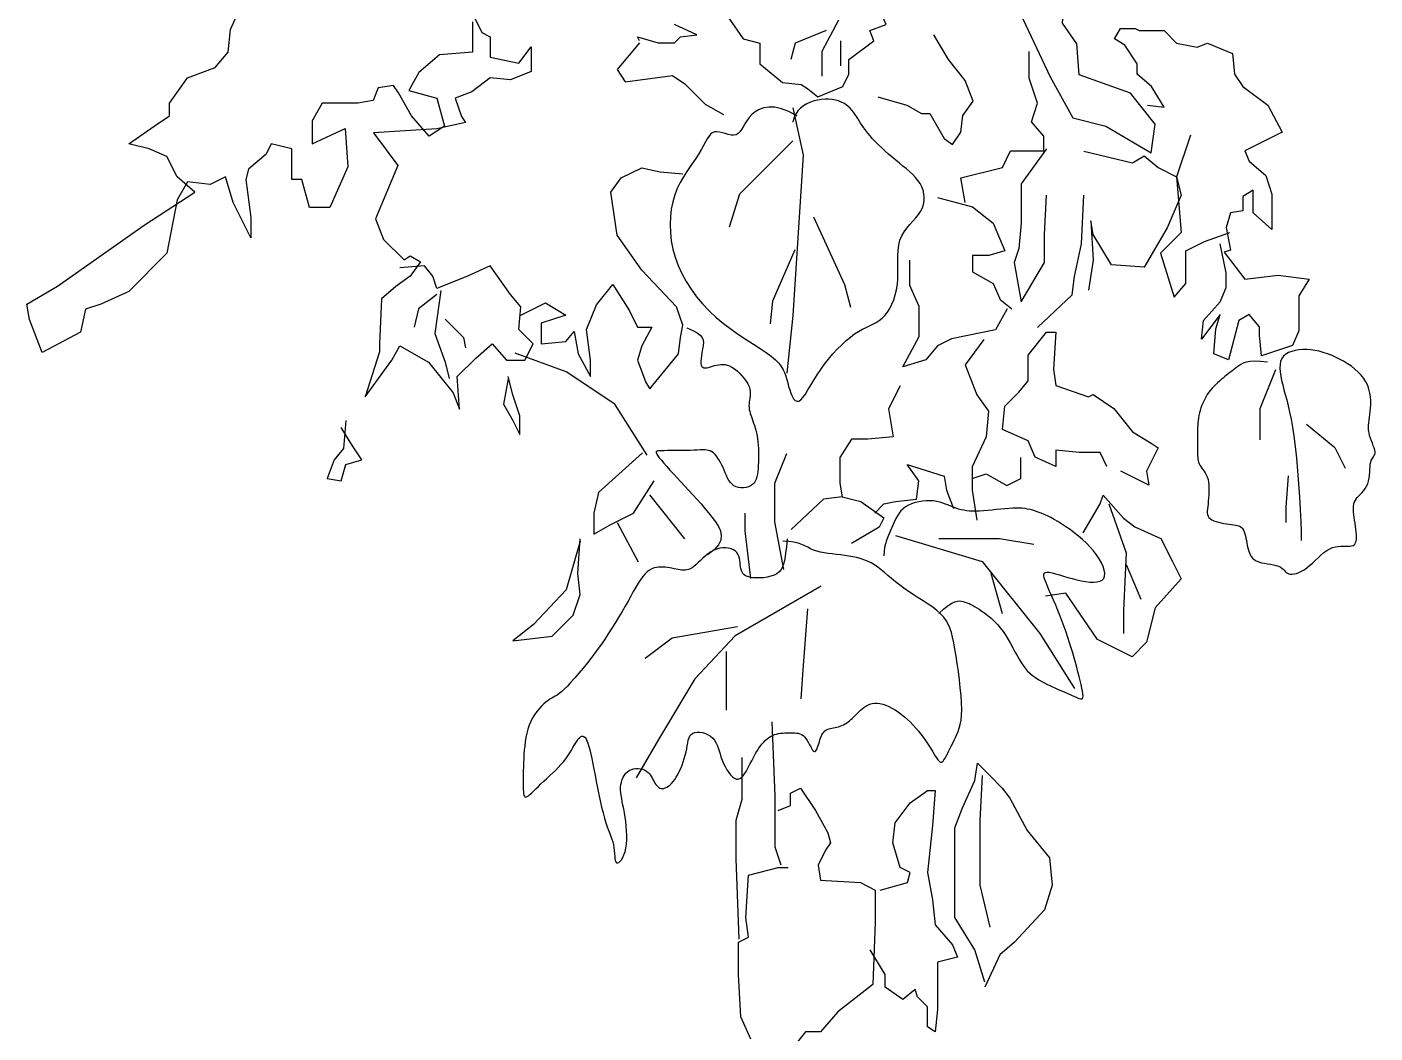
# Model space of a CAD drawing. Extents: x 92 to 415, y 79 to 744.
# Drawn here: x 92.3 to 415.4, y 344.2 to 585.2 of the extents above; entities that cross this region are included whole.
import ezdxf

# ---------------------------------------------------------------- set-up
doc = ezdxf.new("R2010")
doc.units = 0
doc.header["$LTSCALE"] = 0.9
doc.header["$MEASUREMENT"] = 0
doc.layers.add('3', color=3, linetype='CONTINUOUS')
doc.layers.add('7', color=7, linetype='CONTINUOUS')

msp = doc.modelspace()

# ---------------------------------------------------------------- linework, layer by layer
at = {"layer": '3'}
for points in [[(275.88, 595.28), (272.4, 594.29), (269.92, 597.27), (266.94, 594.78), (266.94, 591.81), (260.48, 587.34), (263.95, 582.38), (267.93, 581.38), (267.93, 576.42), (273.4, 571.95), (277.87, 571.46), (279.36, 570.46), (281.84, 568.48), (287.81, 570.96), (289.3, 573.94), (289.3, 577.41), (295.26, 581.88), (294.27, 584.36), (298.24, 585.85), (295.76, 591.31), (291.78, 591.31)], [(329.66, 590.05), (337.55, 573.31), (342.98, 563.46), (350.87, 561.49), (361.72, 555.08), (362.7, 561.98), (356.78, 569.37), (344.46, 573.8), (343.96, 581.19), (340.51, 586.11), (341, 592.52)], [(199.06, 586.48), (199.06, 579.17), (191.13, 578.56), (186.25, 574.29), (183.81, 570.03), (190.52, 568.2), (192.35, 561.49), (188.69, 559.06), (184.42, 563.93), (181.37, 569.42), (180.15, 571.24), (176.49, 570.63), (175.27, 567.59), (171.61, 566.98), (163.06, 566.98), (160.62, 562.71), (160.62, 557.23), (168.56, 560.88), (169.17, 551.74), (164.9, 541.99), (160.01, 541.99), (158.18, 548.7), (155.74, 548.7), (155.74, 553.57), (155.74, 556.01), (150.86, 557.23), (149.64, 554.79), (145.37, 551.13), (144.76, 548.7), (145.98, 539.56), (145.98, 534.68), (141.71, 543.21), (139.88, 549.31), (136.22, 547.48), (130.73, 548.09), (128.29, 543.82), (125.85, 531.02), (116.7, 521.88), (109.99, 518.84), (106.33, 517.62), (105.1, 512.13), (95.95, 507.26), (92.9, 515.18), (92.29, 518.84), (99.61, 523.1), (120.36, 537.73), (132.56, 545.65), (128.29, 549.31), (125.85, 554.18), (121.58, 556.01), (116.7, 557.23), (122.8, 561.49), (126.46, 563.93), (126.46, 566.98), (130.73, 573.07), (137.44, 575.51), (140.49, 579.17), (141.1, 584.65), (143.54, 590.13)], [(199.37, 587.81), (201.33, 583.88), (203.29, 582.9), (203.29, 578), (210.17, 576.53), (213.11, 580.45), (213.11, 574.57), (208.2, 572.6), (203.29, 573.09), (198.88, 569.66), (194.95, 568.19), (196.42, 563.78), (197.4, 562.31), (190.53, 560.83), (175.31, 559.85), (181.2, 552.01), (175.8, 539.26), (177.76, 534.35), (182.67, 529.45), (184.15, 530.43), (186.6, 528.96), (184.15, 525.53), (180.71, 523.07), (177.27, 520.13), (176.78, 509.34), (176.78, 507.38), (173.35, 496.59), (179.73, 505.42), (181.69, 508.85), (188.57, 504.93), (194.46, 497.57), (195.93, 493.65), (195.44, 501.5), (199.86, 505.91), (203.79, 509.34), (207.22, 505.42), (211.64, 505.42), (213.61, 509.34), (210.17, 512.78), (210.66, 518.17), (208.2, 521.11), (203.29, 527.98), (197.89, 525.53), (190.53, 522.58), (189.55, 525.53), (187.58, 527.98), (181.69, 527.49)], [(239.14, 581.92), (238.64, 582.9), (243.55, 581.43), (247.48, 581.43), (248.96, 582.9), (252.88, 583.39), (247.48, 585.84)], [(286.81, 586.84), (282.84, 579.4), (282.84, 573.44)], [(360.86, 566.49), (364.83, 566), (361.85, 570.96), (358.37, 573.94), (358.37, 576.42), (355.39, 580.89), (352.91, 582.38), (354.4, 584.86), (357.88, 584.86), (358.87, 584.36), (364.83, 584.36), (367.81, 581.38), (372.78, 580.39), (375.27, 581.38), (381.23, 578.9), (381.73, 573.94), (383.72, 570.96), (389.68, 566.49), (393.16, 560.04), (384.21, 555.57), (385.21, 553.09), (389.18, 549.62), (390.67, 545.15), (390.67, 536.71), (386.2, 540.68), (386.2, 546.14), (383.72, 544.65), (383.72, 541.18), (380.73, 540.68), (379.74, 537.21), (380.73, 531.75), (379.24, 531.25), (384.21, 524.8), (392.16, 525.79), (399.62, 524.8), (397.13, 520.83), (397.13, 512.39), (395.64, 508.92), (388.19, 506.43), (387.69, 511.4), (387.69, 513.38), (385.21, 516.36), (382.72, 514.87), (380.24, 505.44), (376.76, 506.93), (377.26, 512.89), (378.25, 516.36), (373.78, 510.4), (374.27, 514.87), (378.25, 519.34), (379.74, 522.81), (379.74, 526.29), (378.25, 533.24)], [(283.83, 584.36), (276.38, 581.38), (275.38, 577.41)], [(287.31, 581.88), (287.31, 575.92)], [(296.26, 568.48), (303.21, 566.49), (306.69, 564.51), (308.68, 564.51), (312.16, 558.55), (314.14, 557.06), (316.13, 560.04), (316.63, 564.01), (319.11, 567.48), (317.13, 572.45), (313.15, 577.41), (309.67, 583.37)], [(239.14, 581.43), (233.73, 575.06), (235.7, 572.11), (246.99, 573.59), (249.94, 571.62), (254.85, 566.72), (259.27, 564.27)], [(317.13, 543.16), (316.13, 549.12), (326.07, 551.6), (328.06, 555.57), (336.01, 555.57), (336.01, 559.05), (333.03, 562.52), (334.52, 566.99), (332.53, 572.94), (332.53, 579.4)], [(276.86, 563.88), (274.92, 564.97), (273.15, 565.66), (271.56, 566), (270.14, 566.05), (268.88, 565.86), (267.78, 565.46), (266.83, 564.9), (266.03, 564.24), (265.37, 563.52), (264.81, 562.77), (264.34, 562.02), (263.93, 561.31), (263.54, 560.66), (263.14, 560.11), (262.72, 559.68), (262.24, 559.4), (261.67, 559.3), (261.04, 559.35), (260.36, 559.49), (259.66, 559.68), (258.96, 559.89), (258.27, 560.05), (257.63, 560.13), (257.05, 560.09), (256.54, 559.89), (256.1, 559.53), (255.7, 559.03), (255.3, 558.41), (254.9, 557.68), (254.47, 556.86), (253.98, 555.96), (253.41, 555), (252.75, 553.99), (252.01, 552.93), (251.23, 551.81), (250.42, 550.61), (249.63, 549.35), (248.87, 547.99), (248.17, 546.55), (247.57, 545), (247.09, 543.35), (246.73, 541.61), (246.51, 539.79), (246.43, 537.9), (246.5, 535.97), (246.72, 534.01), (247.1, 532.03), (247.65, 530.06), (248.37, 528.09), (249.25, 526.15), (250.29, 524.25), (251.48, 522.39), (252.79, 520.6), (254.24, 518.87), (255.8, 517.22), (257.47, 515.66), (259.23, 514.21), (261.05, 512.84), (262.87, 511.57), (264.67, 510.38), (266.39, 509.27), (267.99, 508.23), (269.43, 507.25), (270.67, 506.33), (271.67, 505.47), (272.47, 504.64), (273.08, 503.85), (273.55, 503.08), (273.9, 502.31), (274.17, 501.54), (274.4, 500.75), (274.62, 499.94), (274.85, 499.09), (275.11, 498.25), (275.39, 497.46), (275.71, 496.75), (276.05, 496.16), (276.42, 495.75), (276.83, 495.54), (277.27, 495.59), (277.75, 495.91), (278.28, 496.49), (278.85, 497.28), (279.47, 498.26), (280.14, 499.37), (280.88, 500.57), (281.67, 501.85), (282.53, 503.14), (283.46, 504.42), (284.44, 505.67), (285.46, 506.88), (286.5, 508.02), (287.56, 509.09), (288.62, 510.07), (289.66, 510.93), (290.67, 511.68), (291.63, 512.29), (292.55, 512.8), (293.42, 513.23), (294.26, 513.63), (295.06, 514.01), (295.82, 514.42), (296.55, 514.89), (297.24, 515.45), (297.9, 516.13), (298.52, 516.92), (299.09, 517.81), (299.61, 518.81), (300.05, 519.89), (300.42, 521.05), (300.71, 522.28), (300.9, 523.57), (300.99, 524.92), (301.01, 526.29), (301, 527.68), (300.98, 529.07), (300.99, 530.43), (301.06, 531.74), (301.23, 532.98), (301.52, 534.14), (301.96, 535.2), (302.53, 536.16), (303.19, 537.06), (303.9, 537.9), (304.62, 538.71), (305.31, 539.49), (305.95, 540.27), (306.49, 541.06), (306.9, 541.87), (307.18, 542.71), (307.33, 543.56), (307.36, 544.42), (307.28, 545.27), (307.08, 546.11), (306.77, 546.93), (306.36, 547.71), (305.85, 548.47), (305.25, 549.19), (304.58, 549.88), (303.85, 550.57), (303.06, 551.24), (302.24, 551.92), (301.39, 552.6), (300.53, 553.3), (299.67, 554.01), (298.81, 554.75), (297.98, 555.49), (297.17, 556.24), (296.39, 556.98), (295.66, 557.72), (294.98, 558.43), (294.36, 559.12), (293.81, 559.79), (293.32, 560.42), (292.88, 561.03), (292.47, 561.62), (292.1, 562.19), (291.75, 562.74), (291.41, 563.28), (291.08, 563.8), (290.73, 564.32), (290.37, 564.83), (289.99, 565.31), (289.58, 565.77), (289.12, 566.2), (288.63, 566.6), (288.07, 566.95), (287.46, 567.25), (286.78, 567.5), (286.04, 567.69), (285.25, 567.83), (284.42, 567.9), (283.57, 567.9), (282.69, 567.84), (281.81, 567.71), (280.93, 567.5), (280.06, 567.21), (279.22, 566.84), (278.43, 566.38), (277.71, 565.81), (277.07, 565.14), (276.54, 564.36), (276.13, 563.45), (275.87, 562.41)], [(275.87, 565.85), (278.34, 554.53), (275.87, 516.11), (274.39, 502.32)], [(371.17, 559.35), (367.83, 549.35), (368.94, 536.02), (363.94, 531.02), (367.28, 520.47), (370.06, 523.8), (370.06, 531.58), (374.51, 533.8), (380.62, 536.02)], [(275.87, 557.97), (263.05, 545.17), (260.59, 537.29)], [(336.69, 556.02), (330.57, 547.68), (330.57, 538.24), (330.02, 532.13), (328.91, 528.8), (330.57, 519.36), (336.14, 528.8), (336.14, 535.47), (336.69, 544.91)], [(345.59, 555.46), (357.27, 552.68), (360.05, 554.35), (363.38, 551.57), (367.83, 549.35), (368.94, 544.91), (365.61, 537.13), (360.05, 527.69), (352.26, 528.25), (347.81, 535.47), (347.26, 538.8), (347.81, 529.36), (346.7, 522.14)], [(210.66, 516.21), (216.55, 519.15), (221.46, 516.21), (215.57, 514.25), (215.57, 509.34), (221.46, 509.83), (223.42, 512.29), (224.41, 506.89), (227.35, 501.5), (227.35, 505.42), (226.37, 512.78), (228.83, 518.66), (232.75, 523.56), (236.68, 517.19), (238.64, 513.27), (242.08, 513.27), (239.63, 508.85), (238.64, 505.42), (240.61, 500.03), (241.59, 498.55), (248.46, 506.89), (248.96, 510.81), (249.45, 513.76), (247.97, 518.17), (239.63, 527), (233.73, 535.33), (232.26, 545.63), (234.72, 549.07), (239.63, 551.52), (244.05, 550.54), (249.45, 550.05)], [(310.56, 544.35), (318.9, 542.13), (323.9, 538.24), (326.68, 531.58), (322.79, 530.47), (318.9, 530.47), (318.9, 526.58), (323.9, 523.8), (325.57, 519.91), (328.35, 517.69)], [(334.47, 513.25), (342.81, 521.02), (343.36, 525.47), (345.03, 533.24), (345.59, 544.91)], [(280.8, 539.75), (288.2, 523.5), (289.68, 518.08)], [(276.37, 531.87), (270.94, 519.56), (270.45, 514.14)], [(327.24, 517.69), (324.46, 512.69), (313.89, 510.47), (310.56, 508.81), (307.77, 505.47), (302.21, 503.81), (306.11, 511.03), (306.11, 518.25), (303.88, 523.25), (303.88, 529.36)], [(190.53, 521.11), (186.11, 517.68), (185.13, 513.27)], [(191.51, 522.09), (190.04, 511.8), (192.49, 504.93), (193.48, 501.01)], [(192.49, 515.23), (196.91, 510.81), (197.4, 508.36)], [(250.43, 513.15), (251.88, 512.54), (252.95, 511.95), (253.68, 511.36), (254.14, 510.79), (254.37, 510.21), (254.43, 509.62), (254.38, 509.01), (254.27, 508.39), (254.15, 507.73), (254.03, 507.07), (253.93, 506.41), (253.86, 505.78), (253.82, 505.19), (253.83, 504.67), (253.9, 504.23), (254.04, 503.9), (254.25, 503.68), (254.53, 503.56), (254.87, 503.53), (255.26, 503.57), (255.68, 503.66), (256.14, 503.79), (256.61, 503.94), (257.1, 504.08), (257.59, 504.21), (258.08, 504.31), (258.57, 504.37), (259.08, 504.38), (259.6, 504.33), (260.13, 504.21), (260.69, 504.01), (261.27, 503.71), (261.87, 503.31), (262.48, 502.83), (263.08, 502.28), (263.66, 501.67), (264.19, 501.03), (264.66, 500.38), (265.05, 499.72), (265.35, 499.08), (265.54, 498.47), (265.63, 497.9), (265.66, 497.35), (265.62, 496.83), (265.56, 496.32), (265.48, 495.84), (265.4, 495.37), (265.35, 494.92), (265.33, 494.47), (265.36, 494.03), (265.42, 493.59), (265.51, 493.15), (265.63, 492.7), (265.76, 492.25), (265.92, 491.78), (266.09, 491.31), (266.27, 490.81), (266.45, 490.29), (266.63, 489.76), (266.81, 489.19), (266.98, 488.59), (267.13, 487.96), (267.27, 487.29), (267.39, 486.58), (267.48, 485.84), (267.55, 485.05), (267.59, 484.25), (267.62, 483.43), (267.63, 482.6), (267.62, 481.78), (267.6, 480.98), (267.57, 480.2), (267.53, 479.45), (267.47, 478.75), (267.38, 478.08), (267.26, 477.47), (267.09, 476.9), (266.85, 476.4), (266.56, 475.95), (266.18, 475.57), (265.72, 475.26), (265.2, 475.02), (264.63, 474.85), (264.03, 474.77), (263.42, 474.77), (262.82, 474.85), (262.25, 475.03), (261.73, 475.29), (261.28, 475.65), (260.88, 476.09), (260.54, 476.59), (260.23, 477.15), (259.94, 477.75), (259.67, 478.38), (259.41, 479.01), (259.14, 479.64), (258.85, 480.26), (258.55, 480.85), (258.23, 481.4), (257.9, 481.92), (257.55, 482.39), (257.2, 482.81), (256.83, 483.16), (256.45, 483.44), (256.06, 483.64), (255.65, 483.78), (255.21, 483.86), (254.73, 483.9), (254.2, 483.9), (253.61, 483.88), (252.94, 483.84), (252.19, 483.81), (251.34, 483.78), (250.43, 483.75), (249.48, 483.74), (248.51, 483.73), (247.56, 483.72), (246.65, 483.72), (245.8, 483.72), (245.05, 483.71), (244.42, 483.71), (243.9, 483.7), (243.52, 483.65), (243.25, 483.56), (243.12, 483.42), (243.11, 483.21), (243.23, 482.91), (243.47, 482.51), (243.85, 482.01), (244.34, 481.4), (244.94, 480.7), (245.63, 479.92), (246.4, 479.07), (247.23, 478.16), (248.11, 477.21), (249.03, 476.22), (249.98, 475.2), (250.95, 474.16), (251.92, 473.1), (252.89, 472.03), (253.85, 470.95), (254.78, 469.86), (255.68, 468.78), (256.54, 467.7), (257.34, 466.63), (258.01, 465.56), (258.49, 464.48), (258.7, 463.38), (258.57, 462.27), (258.03, 461.13), (257.01, 459.95), (255.43, 458.72)], [(351.15, 479.92), (349.48, 483.26), (344.48, 483.26), (338.92, 483.81), (338.92, 479.92), (333.91, 482.14), (332.24, 486.03), (326.13, 488.81), (326.68, 494.36), (330.02, 497.7), (332.24, 500.47), (332.24, 506.58), (336.69, 512.14), (338.92, 512.14), (338.36, 503.25), (338.92, 499.36), (346.7, 496.59), (347.81, 497.14), (352.82, 493.81), (357.27, 488.25), (361.72, 485.48), (363.38, 484.37), (360.6, 478.81), (361.16, 475.48), (354.49, 478.81)], [(321.6, 510.38), (317.16, 504.27), (319.94, 497.05), (322.72, 493.16), (322.16, 487.05), (318.82, 479.83), (318.82, 474.27), (319.94, 467.05)], [(389.63, 504.93), (387.94, 505.09), (386.55, 505.13), (385.43, 505.06), (384.53, 504.9), (383.8, 504.67), (383.22, 504.38), (382.73, 504.07), (382.29, 503.74), (381.87, 503.41), (381.45, 503.09), (381.04, 502.77), (380.63, 502.44), (380.23, 502.12), (379.82, 501.79), (379.4, 501.45), (378.98, 501.11), (378.55, 500.75), (378.11, 500.38), (377.67, 500), (377.23, 499.59), (376.8, 499.17), (376.37, 498.71), (375.96, 498.22), (375.56, 497.7), (375.19, 497.14), (374.83, 496.54), (374.5, 495.93), (374.19, 495.29), (373.92, 494.65), (373.67, 494.01), (373.46, 493.36), (373.29, 492.74), (373.15, 492.13), (373.05, 491.53), (372.98, 490.95), (372.93, 490.37), (372.9, 489.8), (372.88, 489.23), (372.88, 488.66), (372.87, 488.09), (372.87, 487.5), (372.87, 486.91), (372.87, 486.32), (372.87, 485.74), (372.87, 485.16), (372.87, 484.6), (372.87, 484.06), (372.87, 483.54), (372.88, 483.05), (372.88, 482.59), (372.9, 482.15), (372.94, 481.73), (373, 481.33), (373.09, 480.95), (373.22, 480.59), (373.39, 480.23), (373.61, 479.89), (373.86, 479.54), (374.13, 479.18), (374.41, 478.8), (374.69, 478.38), (374.95, 477.92), (375.18, 477.41), (375.36, 476.82), (375.48, 476.17), (375.56, 475.45), (375.59, 474.7), (375.59, 473.92), (375.56, 473.13), (375.5, 472.36), (375.43, 471.62), (375.36, 470.93), (375.28, 470.31), (375.22, 469.75), (375.18, 469.24), (375.19, 468.79), (375.25, 468.39), (375.37, 468.03), (375.58, 467.71), (375.87, 467.42), (376.27, 467.16), (376.76, 466.93), (377.31, 466.73), (377.92, 466.55), (378.55, 466.4), (379.19, 466.27), (379.82, 466.16), (380.43, 466.08), (380.98, 466.01), (381.5, 465.94), (381.96, 465.88), (382.38, 465.79), (382.76, 465.68), (383.09, 465.52), (383.38, 465.32), (383.63, 465.04), (383.85, 464.7), (384.03, 464.28), (384.18, 463.81), (384.32, 463.3), (384.44, 462.75), (384.55, 462.18), (384.66, 461.6), (384.77, 461.01), (384.89, 460.44), (385.04, 459.88), (385.21, 459.35), (385.43, 458.84), (385.7, 458.38), (386.04, 457.96), (386.45, 457.6), (386.94, 457.29), (387.53, 457.05), (388.19, 456.87), (388.9, 456.72), (389.62, 456.6), (390.34, 456.48), (391.03, 456.36), (391.67, 456.23), (392.22, 456.05), (392.67, 455.84), (393.04, 455.59), (393.35, 455.32), (393.62, 455.05), (393.86, 454.78), (394.11, 454.54), (394.38, 454.34), (394.7, 454.19), (395.08, 454.11), (395.53, 454.1), (396.02, 454.16), (396.57, 454.3), (397.15, 454.51), (397.76, 454.8), (398.39, 455.18), (399.05, 455.64), (399.71, 456.18), (400.38, 456.79), (401.06, 457.42), (401.75, 458.07), (402.44, 458.69), (403.14, 459.27), (403.83, 459.78), (404.53, 460.19), (405.23, 460.48), (405.92, 460.66), (406.59, 460.76), (407.23, 460.81), (407.85, 460.81), (408.42, 460.8), (408.93, 460.79), (409.39, 460.81), (409.79, 460.87), (410.12, 460.99), (410.38, 461.16), (410.6, 461.39), (410.75, 461.68), (410.86, 462.04), (410.93, 462.47), (410.95, 462.98), (410.93, 463.56), (410.88, 464.19), (410.8, 464.88), (410.71, 465.59), (410.61, 466.31), (410.51, 467.02), (410.41, 467.7), (410.32, 468.35), (410.26, 468.94), (410.22, 469.48), (410.21, 469.98), (410.23, 470.44), (410.31, 470.88), (410.43, 471.29), (410.6, 471.68), (410.84, 472.07), (411.14, 472.46), (411.5, 472.85), (411.88, 473.27), (412.28, 473.7), (412.67, 474.16), (413.04, 474.66), (413.37, 475.2), (413.63, 475.79), (413.83, 476.44), (413.97, 477.12), (414.05, 477.82), (414.11, 478.53), (414.16, 479.21), (414.2, 479.86), (414.26, 480.45), (414.36, 480.96), (414.5, 481.38), (414.67, 481.72), (414.85, 482.01), (415.03, 482.27), (415.19, 482.52), (415.32, 482.79), (415.39, 483.08), (415.39, 483.44), (415.31, 483.86), (415.17, 484.35), (414.97, 484.89), (414.75, 485.48), (414.51, 486.09), (414.29, 486.72), (414.09, 487.36), (413.95, 487.98), (413.86, 488.6), (413.83, 489.2), (413.85, 489.8), (413.91, 490.41), (413.98, 491.04), (414.08, 491.7), (414.17, 492.4), (414.26, 493.15), (414.32, 493.95), (414.36, 494.8), (414.35, 495.68), (414.28, 496.59), (414.15, 497.5), (413.94, 498.41), (413.63, 499.31), (413.22, 500.18), (412.7, 501.01), (412.08, 501.8), (411.36, 502.55), (410.57, 503.26), (409.72, 503.93), (408.81, 504.55), (407.87, 505.12), (406.91, 505.65), (405.94, 506.13), (404.95, 506.56), (403.97, 506.93), (402.98, 507.25), (401.99, 507.52), (401, 507.72), (400.02, 507.85), (399.05, 507.93), (398.09, 507.93), (397.15, 507.86), (396.26, 507.72), (395.43, 507.5), (394.67, 507.2), (394.01, 506.81), (393.47, 506.33), (393.05, 505.76), (392.77, 505.09), (392.62, 504.33), (392.58, 503.49), (392.65, 502.58), (392.79, 501.6), (393, 500.55), (393.27, 499.46), (393.57, 498.32), (393.88, 497.13), (394.22, 495.87), (394.56, 494.49), (394.91, 492.97), (395.26, 491.26), (395.6, 489.34), (395.94, 487.15), (396.25, 484.68), (396.55, 481.89), (396.83, 478.89), (397.08, 475.77), (397.29, 472.64), (397.46, 469.6), (397.59, 466.77), (397.67, 464.25), (397.7, 462.15)], [(240.97, 482.6), (233.19, 494.82), (221.51, 502.6), (209.27, 507.04)], [(207.61, 500.93), (206.49, 494.82), (208.72, 490.94), (210.39, 487.6), (210.39, 492.05), (208.72, 497.05), (207.61, 501.49)], [(391.5, 503.07), (387.77, 493.77), (387.77, 486.33)], [(301.58, 499.27), (298.8, 493.71), (299.92, 487.05), (293.8, 486.49), (289.91, 486.49), (287.13, 482.05), (287.13, 475.94), (287.68, 472.61), (283.23, 472.05), (275.45, 464.83)], [(168.68, 490.94), (168.12, 484.27), (165.9, 481.49), (164.23, 477.05), (167.57, 476.49), (168.68, 480.38), (172.57, 481.49), (170.35, 484.83), (167.57, 489.27)], [(398.94, 490.05), (405.77, 484.47), (408.26, 479.51)], [(239.86, 483.16), (229.29, 473.72), (228.18, 468.72), (228.18, 463.72), (232.07, 465.94), (237.64, 468.72), (242.64, 476.49)], [(318.82, 477.05), (322.16, 478.16), (327.16, 475.38), (330.5, 477.05), (330.5, 482.05)], [(295.47, 468.72), (297.69, 470.94), (300.47, 471.5), (305.48, 472.05), (306.03, 476.49), (303.25, 480.38), (312.15, 477.61), (312.71, 474.27), (314.37, 469.83)], [(394.6, 477.65), (393.98, 470.21), (393.98, 466.49)], [(241.53, 473.16), (249.87, 462.61)], [(287.68, 472.61), (292.13, 471.5), (297.69, 467.61), (296.58, 465.39), (289.91, 461.5)], [(345.4, 464.05), (349.55, 470.96), (350.25, 473.03), (355.09, 467.5), (357.85, 465.43), (364.08, 462.67), (366.85, 457.14), (368.92, 453), (362.7, 446.09), (360.62, 437.8), (357.16, 434.34), (348.86, 438.49), (341.25, 449.54), (336.41, 448.85)], [(310.82, 444.71), (312.02, 445.83), (313.05, 446.64), (313.93, 447.19), (314.67, 447.52), (315.3, 447.67), (315.83, 447.69), (316.29, 447.63), (316.7, 447.53), (317.08, 447.42), (317.43, 447.31), (317.78, 447.19), (318.14, 447.05), (318.52, 446.87), (318.94, 446.66), (319.4, 446.4), (319.93, 446.09), (320.53, 445.71), (321.18, 445.27), (321.89, 444.76), (322.62, 444.19), (323.37, 443.55), (324.13, 442.85), (324.87, 442.08), (325.58, 441.25), (326.25, 440.36), (326.88, 439.42), (327.48, 438.45), (328.04, 437.47), (328.58, 436.49), (329.09, 435.54), (329.59, 434.62), (330.07, 433.77), (330.55, 432.98), (331.02, 432.27), (331.52, 431.6), (332.05, 430.99), (332.62, 430.41), (333.27, 429.87), (333.99, 429.34), (334.8, 428.82), (335.71, 428.3), (336.7, 427.79), (337.75, 427.29), (338.8, 426.8), (339.85, 426.34), (340.86, 425.9), (341.8, 425.5), (342.64, 425.13), (343.35, 424.81), (343.95, 424.55), (344.43, 424.35), (344.8, 424.24), (345.08, 424.23), (345.26, 424.32), (345.37, 424.54), (345.4, 424.9), (345.37, 425.41), (345.28, 426.05), (345.14, 426.8), (344.96, 427.67), (344.73, 428.61), (344.48, 429.63), (344.2, 430.7), (343.91, 431.81), (343.6, 432.94), (343.28, 434.1), (342.94, 435.28), (342.58, 436.47), (342.2, 437.69), (341.8, 438.93), (341.37, 440.2), (340.91, 441.48), (340.42, 442.79), (339.91, 444.09), (339.38, 445.39), (338.86, 446.65), (338.35, 447.86), (337.86, 449.01), (337.4, 450.08), (336.99, 451.04), (336.63, 451.89), (336.34, 452.62), (336.13, 453.23), (336.01, 453.73), (336, 454.12), (336.11, 454.39), (336.36, 454.55), (336.76, 454.61), (337.31, 454.56), (338.01, 454.42), (338.82, 454.21), (339.73, 453.95), (340.71, 453.65), (341.75, 453.35), (342.82, 453.04), (343.91, 452.77), (344.98, 452.53), (346.02, 452.35), (347, 452.24), (347.91, 452.2), (348.72, 452.26), (349.42, 452.43), (349.97, 452.7), (350.36, 453.11), (350.57, 453.65), (350.62, 454.32), (350.5, 455.08), (350.23, 455.92), (349.83, 456.82), (349.31, 457.76), (348.67, 458.72), (347.94, 459.67), (347.12, 460.61), (346.23, 461.52), (345.29, 462.4), (344.31, 463.24), (343.31, 464.04), (342.3, 464.79), (341.3, 465.49), (340.33, 466.12), (339.4, 466.7), (338.51, 467.21), (337.67, 467.66), (336.86, 468.07), (336.09, 468.42), (335.36, 468.73), (334.66, 469), (333.99, 469.23), (333.36, 469.43), (332.74, 469.6), (332.13, 469.73), (331.5, 469.84), (330.85, 469.91), (330.15, 469.94), (329.4, 469.95), (328.57, 469.92), (327.67, 469.86), (326.7, 469.78), (325.68, 469.68), (324.64, 469.58), (323.59, 469.47), (322.56, 469.37), (321.56, 469.29), (320.62, 469.23), (319.75, 469.2), (318.94, 469.21), (318.19, 469.25), (317.49, 469.32), (316.83, 469.42), (316.19, 469.55), (315.58, 469.72), (314.97, 469.92), (314.37, 470.15), (313.75, 470.4), (313.13, 470.66), (312.48, 470.91), (311.8, 471.15), (311.1, 471.36), (310.35, 471.53), (309.55, 471.65), (308.71, 471.7), (307.83, 471.69), (306.93, 471.62), (306.04, 471.48), (305.17, 471.27), (304.33, 471), (303.56, 470.67), (302.87, 470.27), (302.27, 469.8), (301.75, 469.28), (301.3, 468.71), (300.9, 468.09), (300.55, 467.44), (300.22, 466.75), (299.9, 466.04), (299.58, 465.32), (299.25, 464.58), (298.92, 463.82), (298.6, 463.04), (298.31, 462.22), (298.05, 461.37), (297.86, 460.48), (297.73, 459.53), (297.68, 458.52)], [(351.63, 470.96), (355.78, 459.21), (355.09, 445.4), (355.09, 439.87)], [(233.74, 466.5), (238.75, 457.05)], [(224.85, 462.05), (221.51, 450.39), (213.72, 442.06), (208.72, 438.17), (218.17, 439.28), (223.18, 444.28), (224.85, 449.28), (224.29, 454.28), (224.85, 462.61)], [(274.5, 462.55), (274.31, 460.69), (274.12, 459.12), (273.92, 457.82), (273.69, 456.75), (273.4, 455.89), (273.04, 455.2), (272.59, 454.66), (272.02, 454.23), (271.34, 453.88), (270.56, 453.6), (269.7, 453.41), (268.82, 453.27), (267.93, 453.21), (267.08, 453.21), (266.28, 453.26), (265.58, 453.37), (265, 453.53), (264.53, 453.74), (264.16, 453.99), (263.88, 454.29), (263.67, 454.63), (263.52, 455.02), (263.41, 455.44), (263.33, 455.89), (263.27, 456.38), (263.21, 456.89), (263.13, 457.4), (263.04, 457.92), (262.89, 458.41), (262.69, 458.88), (262.42, 459.3), (262.07, 459.67), (261.61, 459.97), (261.07, 460.21), (260.46, 460.36), (259.8, 460.44), (259.1, 460.43), (258.38, 460.33), (257.65, 460.14), (256.93, 459.85), (256.23, 459.47), (255.56, 459.01), (254.92, 458.49), (254.31, 457.95), (253.72, 457.4), (253.17, 456.88), (252.64, 456.39), (252.15, 455.98), (251.7, 455.65), (251.27, 455.41), (250.85, 455.24), (250.45, 455.14), (250.06, 455.09), (249.66, 455.08), (249.25, 455.11), (248.82, 455.17), (248.37, 455.25), (247.89, 455.33), (247.4, 455.43), (246.89, 455.52), (246.37, 455.61), (245.84, 455.69), (245.3, 455.76), (244.76, 455.8), (244.22, 455.82), (243.68, 455.8), (243.14, 455.73), (242.6, 455.6), (242.06, 455.39), (241.52, 455.09), (240.98, 454.69), (240.44, 454.18), (239.9, 453.55), (239.35, 452.79), (238.79, 451.94), (238.22, 450.99), (237.62, 449.95), (237, 448.84), (236.35, 447.67), (235.66, 446.44), (234.93, 445.17), (234.16, 443.87), (233.35, 442.53), (232.5, 441.17), (231.61, 439.8), (230.68, 438.41), (229.72, 437.03), (228.72, 435.64), (227.7, 434.26), (226.65, 432.91), (225.61, 431.61), (224.59, 430.38), (223.61, 429.24), (222.68, 428.21), (221.82, 427.3), (221.06, 426.55), (220.41, 425.95), (219.84, 425.49), (219.34, 425.14), (218.89, 424.86), (218.47, 424.62), (218.06, 424.4), (217.64, 424.15), (217.19, 423.85), (216.69, 423.47), (216.16, 423.01), (215.61, 422.47), (215.05, 421.87), (214.5, 421.19), (213.97, 420.45), (213.48, 419.66), (213.04, 418.81), (212.67, 417.9), (212.36, 416.96), (212.1, 415.98), (211.89, 414.98), (211.73, 413.96), (211.6, 412.93), (211.5, 411.91), (211.42, 410.89), (211.36, 409.88), (211.32, 408.9), (211.28, 407.95), (211.26, 407.03), (211.25, 406.14), (211.24, 405.3), (211.24, 404.51), (211.24, 403.77), (211.24, 403.1), (211.25, 402.49), (211.27, 401.95), (211.32, 401.5), (211.39, 401.14), (211.51, 400.89), (211.66, 400.74), (211.87, 400.71), (212.14, 400.81), (212.46, 401.02), (212.84, 401.32), (213.27, 401.72), (213.75, 402.18), (214.28, 402.7), (214.86, 403.27), (215.48, 403.86), (216.14, 404.48), (216.83, 405.11), (217.54, 405.76), (218.25, 406.42), (218.95, 407.09), (219.63, 407.78), (220.28, 408.47), (220.88, 409.18), (221.43, 409.89), (221.92, 410.6), (222.37, 411.29), (222.78, 411.97), (223.15, 412.61), (223.49, 413.2), (223.82, 413.74), (224.13, 414.22), (224.43, 414.62), (224.72, 414.93), (225, 415.16), (225.28, 415.28), (225.54, 415.31), (225.8, 415.22), (226.05, 415), (226.29, 414.67), (226.52, 414.19), (226.75, 413.59), (226.98, 412.86), (227.2, 412), (227.43, 411.02), (227.67, 409.92), (227.92, 408.7), (228.18, 407.38), (228.46, 405.94), (228.75, 404.43), (229.06, 402.88), (229.38, 401.32), (229.7, 399.79), (230.03, 398.31), (230.37, 396.93), (230.71, 395.67), (231.04, 394.57), (231.37, 393.6), (231.69, 392.74), (231.99, 391.97), (232.26, 391.27), (232.51, 390.6), (232.71, 389.95), (232.87, 389.28), (232.98, 388.6), (233.06, 387.9), (233.11, 387.22), (233.16, 386.58), (233.22, 386.01), (233.3, 385.54), (233.42, 385.18), (233.59, 384.96), (233.82, 384.91), (234.11, 385.02), (234.42, 385.27), (234.75, 385.67), (235.07, 386.2), (235.38, 386.85), (235.64, 387.61), (235.84, 388.47), (235.97, 389.43), (236.04, 390.45), (236.05, 391.53), (236, 392.64), (235.91, 393.75), (235.79, 394.85), (235.65, 395.92), (235.48, 396.93), (235.31, 397.88), (235.14, 398.75), (234.98, 399.57), (234.83, 400.33), (234.71, 401.05), (234.62, 401.74), (234.58, 402.41), (234.58, 403.05), (234.64, 403.69), (234.77, 404.31), (234.94, 404.9), (235.18, 405.45), (235.47, 405.96), (235.81, 406.41), (236.21, 406.79), (236.65, 407.11), (237.15, 407.33), (237.68, 407.48), (238.23, 407.55), (238.79, 407.56), (239.34, 407.49), (239.87, 407.36), (240.36, 407.17), (240.8, 406.92), (241.17, 406.63), (241.49, 406.3), (241.76, 405.93), (241.99, 405.55), (242.2, 405.16), (242.4, 404.77), (242.59, 404.4), (242.78, 404.04), (242.99, 403.72), (243.22, 403.44), (243.47, 403.2), (243.73, 403.01), (244.01, 402.87), (244.3, 402.78), (244.61, 402.75), (244.94, 402.78), (245.29, 402.89), (245.65, 403.05), (246.02, 403.29), (246.4, 403.59), (246.78, 403.97), (247.16, 404.4), (247.54, 404.91), (247.92, 405.48), (248.28, 406.12), (248.64, 406.82), (248.98, 407.56), (249.29, 408.33), (249.58, 409.12), (249.84, 409.93), (250.07, 410.73), (250.26, 411.52), (250.41, 412.28), (250.54, 413), (250.66, 413.68), (250.8, 414.31), (250.97, 414.86), (251.2, 415.34), (251.5, 415.73), (251.88, 416.02), (252.37, 416.2), (252.95, 416.28), (253.58, 416.25), (254.24, 416.14), (254.9, 415.94), (255.55, 415.65), (256.14, 415.28), (256.66, 414.85), (257.09, 414.34), (257.43, 413.78), (257.71, 413.16), (257.95, 412.49), (258.18, 411.79), (258.4, 411.06), (258.63, 410.31), (258.91, 409.54), (259.24, 408.76), (259.62, 408), (260.04, 407.27), (260.49, 406.61), (260.95, 406.03), (261.42, 405.56), (261.89, 405.22), (262.34, 405.03), (262.76, 405.02), (263.17, 405.16), (263.55, 405.43), (263.93, 405.82), (264.28, 406.3), (264.63, 406.86), (264.97, 407.46), (265.31, 408.1), (265.65, 408.74), (265.99, 409.39), (266.33, 410.03), (266.67, 410.66), (267.02, 411.28), (267.38, 411.87), (267.74, 412.43), (268.1, 412.96), (268.48, 413.44), (268.87, 413.88), (269.26, 414.28), (269.67, 414.64), (270.09, 414.96), (270.52, 415.23), (270.97, 415.47), (271.44, 415.66), (271.92, 415.8), (272.41, 415.92), (272.91, 416), (273.42, 416.05), (273.93, 416.08), (274.43, 416.1), (274.92, 416.11), (275.4, 416.11), (275.87, 416.1), (276.32, 416.09), (276.75, 416.05), (277.16, 415.98), (277.56, 415.86), (277.94, 415.69), (278.3, 415.44), (278.65, 415.12), (278.98, 414.7), (279.29, 414.23), (279.59, 413.72), (279.86, 413.2), (280.13, 412.71), (280.37, 412.28), (280.6, 411.93), (280.81, 411.7), (281.01, 411.6), (281.19, 411.62), (281.35, 411.76), (281.51, 411.99), (281.66, 412.29), (281.8, 412.66), (281.94, 413.06), (282.07, 413.5), (282.21, 413.94), (282.35, 414.38), (282.5, 414.81), (282.66, 415.23), (282.84, 415.62), (283.04, 415.98), (283.26, 416.29), (283.51, 416.56), (283.8, 416.76), (284.12, 416.92), (284.46, 417.05), (284.82, 417.14), (285.2, 417.22), (285.59, 417.29), (285.99, 417.37), (286.4, 417.46), (286.8, 417.57), (287.21, 417.71), (287.61, 417.87), (288, 418.05), (288.38, 418.26), (288.76, 418.48), (289.12, 418.72), (289.46, 418.99), (289.79, 419.26), (290.11, 419.56), (290.42, 419.86), (290.73, 420.18), (291.05, 420.5), (291.38, 420.83), (291.72, 421.17), (292.08, 421.51), (292.46, 421.84), (292.87, 422.17), (293.31, 422.47), (293.79, 422.73), (294.29, 422.95), (294.84, 423.11), (295.42, 423.21), (296.04, 423.22), (296.7, 423.14), (297.4, 422.97), (298.12, 422.73), (298.87, 422.41), (299.62, 422.02), (300.39, 421.57), (301.15, 421.07), (301.9, 420.52), (302.63, 419.92), (303.35, 419.29), (304.04, 418.63), (304.71, 417.94), (305.36, 417.23), (305.98, 416.5), (306.57, 415.77), (307.12, 415.03), (307.65, 414.29), (308.14, 413.55), (308.59, 412.85), (309.02, 412.17), (309.41, 411.53), (309.76, 410.95), (310.08, 410.43), (310.37, 409.99), (310.62, 409.62), (310.85, 409.35), (311.06, 409.16), (311.26, 409.06), (311.45, 409.06), (311.65, 409.15), (311.86, 409.34), (312.08, 409.63), (312.33, 410.01), (312.6, 410.48), (312.89, 411.03), (313.2, 411.63), (313.51, 412.27), (313.84, 412.94), (314.18, 413.62), (314.51, 414.31), (314.85, 414.98), (315.18, 415.66), (315.48, 416.39), (315.75, 417.19), (315.98, 418.09), (316.16, 419.12), (316.28, 420.31), (316.32, 421.69), (316.28, 423.27), (316.16, 425.03), (315.99, 426.9), (315.78, 428.83), (315.52, 430.78), (315.25, 432.69), (314.97, 434.5), (314.69, 436.18), (314.43, 437.67), (314.16, 438.99), (313.86, 440.17), (313.52, 441.22), (313.11, 442.17), (312.62, 443.04), (312.01, 443.85), (311.27, 444.64), (310.39, 445.41), (309.38, 446.18), (308.29, 446.94), (307.12, 447.7), (305.93, 448.46), (304.73, 449.22), (303.56, 449.99), (302.44, 450.76), (301.4, 451.54), (300.43, 452.32), (299.52, 453.08), (298.65, 453.82), (297.82, 454.53), (297.01, 455.19), (296.21, 455.8), (295.41, 456.34), (294.59, 456.81), (293.75, 457.21), (292.9, 457.55), (292.02, 457.84), (291.12, 458.08), (290.2, 458.28), (289.26, 458.45), (288.29, 458.59), (287.3, 458.72), (286.3, 458.84), (285.3, 458.96), (284.31, 459.09), (283.36, 459.24), (282.45, 459.42), (281.59, 459.64), (280.81, 459.9), (280.1, 460.21), (279.43, 460.55), (278.74, 460.9), (277.99, 461.24), (277.14, 461.54), (276.12, 461.79), (274.9, 461.95), (273.42, 462.01)], [(300.45, 463.36), (321.2, 457.14), (335.03, 439.87), (343.33, 426.74)], [(310.82, 462.67), (325.35, 462.67), (333.65, 461.29)], [(355.78, 456.45), (359.24, 448.16)], [(323.27, 454.38), (326.04, 444.71)], [(282.61, 451.21), (262.07, 439.33), (252.33, 429.07), (243.68, 414.49), (238.28, 405.3)], [(279.37, 445.81), (278.29, 431.23), (277.75, 424.21)], [(262.61, 441.49), (246.93, 438.79), (240.44, 433.93)], [(259.9, 435.55), (259.9, 421.51)], [(321.87, 356.39), (319.48, 364.13), (314.71, 371.88), (314.71, 380.82), (314.71, 393.33), (316.5, 398.1), (319.48, 404.65), (320.08, 408.82), (323.06, 405.84), (326.04, 402.86), (327.83, 400.48), (332.01, 392.73), (337.38, 386.18), (337.97, 379.63), (336.18, 373.67), (329.02, 365.92), (325.44, 362.94), (321.87, 355.19)], [(321.27, 405.84), (320.67, 395.12), (320.67, 379.63), (323.06, 369.5)], [(272.35, 397.5), (275.33, 398.69), (275.33, 401.67), (277.72, 402.86), (281.3, 397.5), (284.28, 392.14), (284.88, 389.75), (283.68, 387.97), (281.89, 384.39), (282.49, 380.82), (292.04, 380.22), (295.62, 378.43), (295.62, 370.69), (295.02, 355.79), (286.67, 349.24), (282.49, 344.47), (278.91, 344.47), (274.14, 338.51)], [(296.81, 378.43), (303.37, 380.22), (303.97, 382.6), (301.58, 383.8), (299.79, 389.75), (300.39, 394.52), (303.97, 399.29), (308.14, 402.27), (309.93, 402.27), (309.34, 393.93), (308.14, 382.6), (309.34, 376.05), (309.93, 370.09), (314.11, 365.32), (315.3, 362.34), (310.53, 361.15), (310.53, 356.39), (310.53, 349.83), (309.93, 344.47), (308.14, 345.66), (308.14, 350.43), (305.76, 352.81), (305.16, 354.6), (302.18, 352.22), (298, 355.19), (298, 358.17), (294.42, 364.13)], [(265.79, 342.68), (263.4, 348.04), (262.8, 358.17), (262.8, 365.92), (265.19, 367.11), (264.59, 371.88), (265.19, 382.01), (272.35, 383.8), (274.74, 383.8)]]:
    msp.add_lwpolyline(points, dxfattribs=at)
at = {"layer": '7'}
for points in [[(273.67, 455.23), (271.53, 466.64), (271.53, 475.9), (274.39, 483.03)], [(265.82, 453.09), (264.39, 464.5), (264.39, 468.77)], [(270.82, 418.72), (271.53, 400.89), (271.53, 388.77), (272.96, 384.5)], [(262.97, 366.67), (262.25, 385.92), (262.25, 395.19), (263.68, 400.18), (263.68, 410.16)]]:
    msp.add_lwpolyline(points, dxfattribs=at)

doc.saveas('drawing.dxf')
